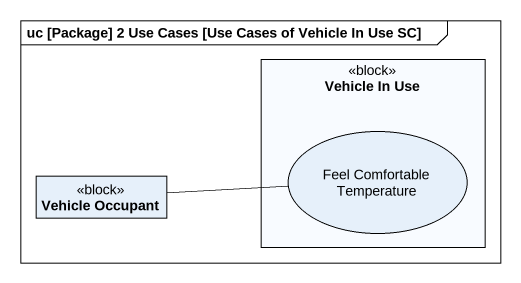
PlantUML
@startuml
mainframe uc [Package] 2 Use Cases [Use Cases of Vehicle In Use SC]
allowmixing
hide circle
hide empty members
rectangle "Vehicle In Use" as Vehicle_In_Use <<block>> {
  usecase "Feel Comfortable Temperature" as Feel_Comfortable_Temperature
}
class "Vehicle Occupant" as Vehicle_Occupant <<block>>
Feel_Comfortable_Temperature -left- Vehicle_Occupant
@enduml
